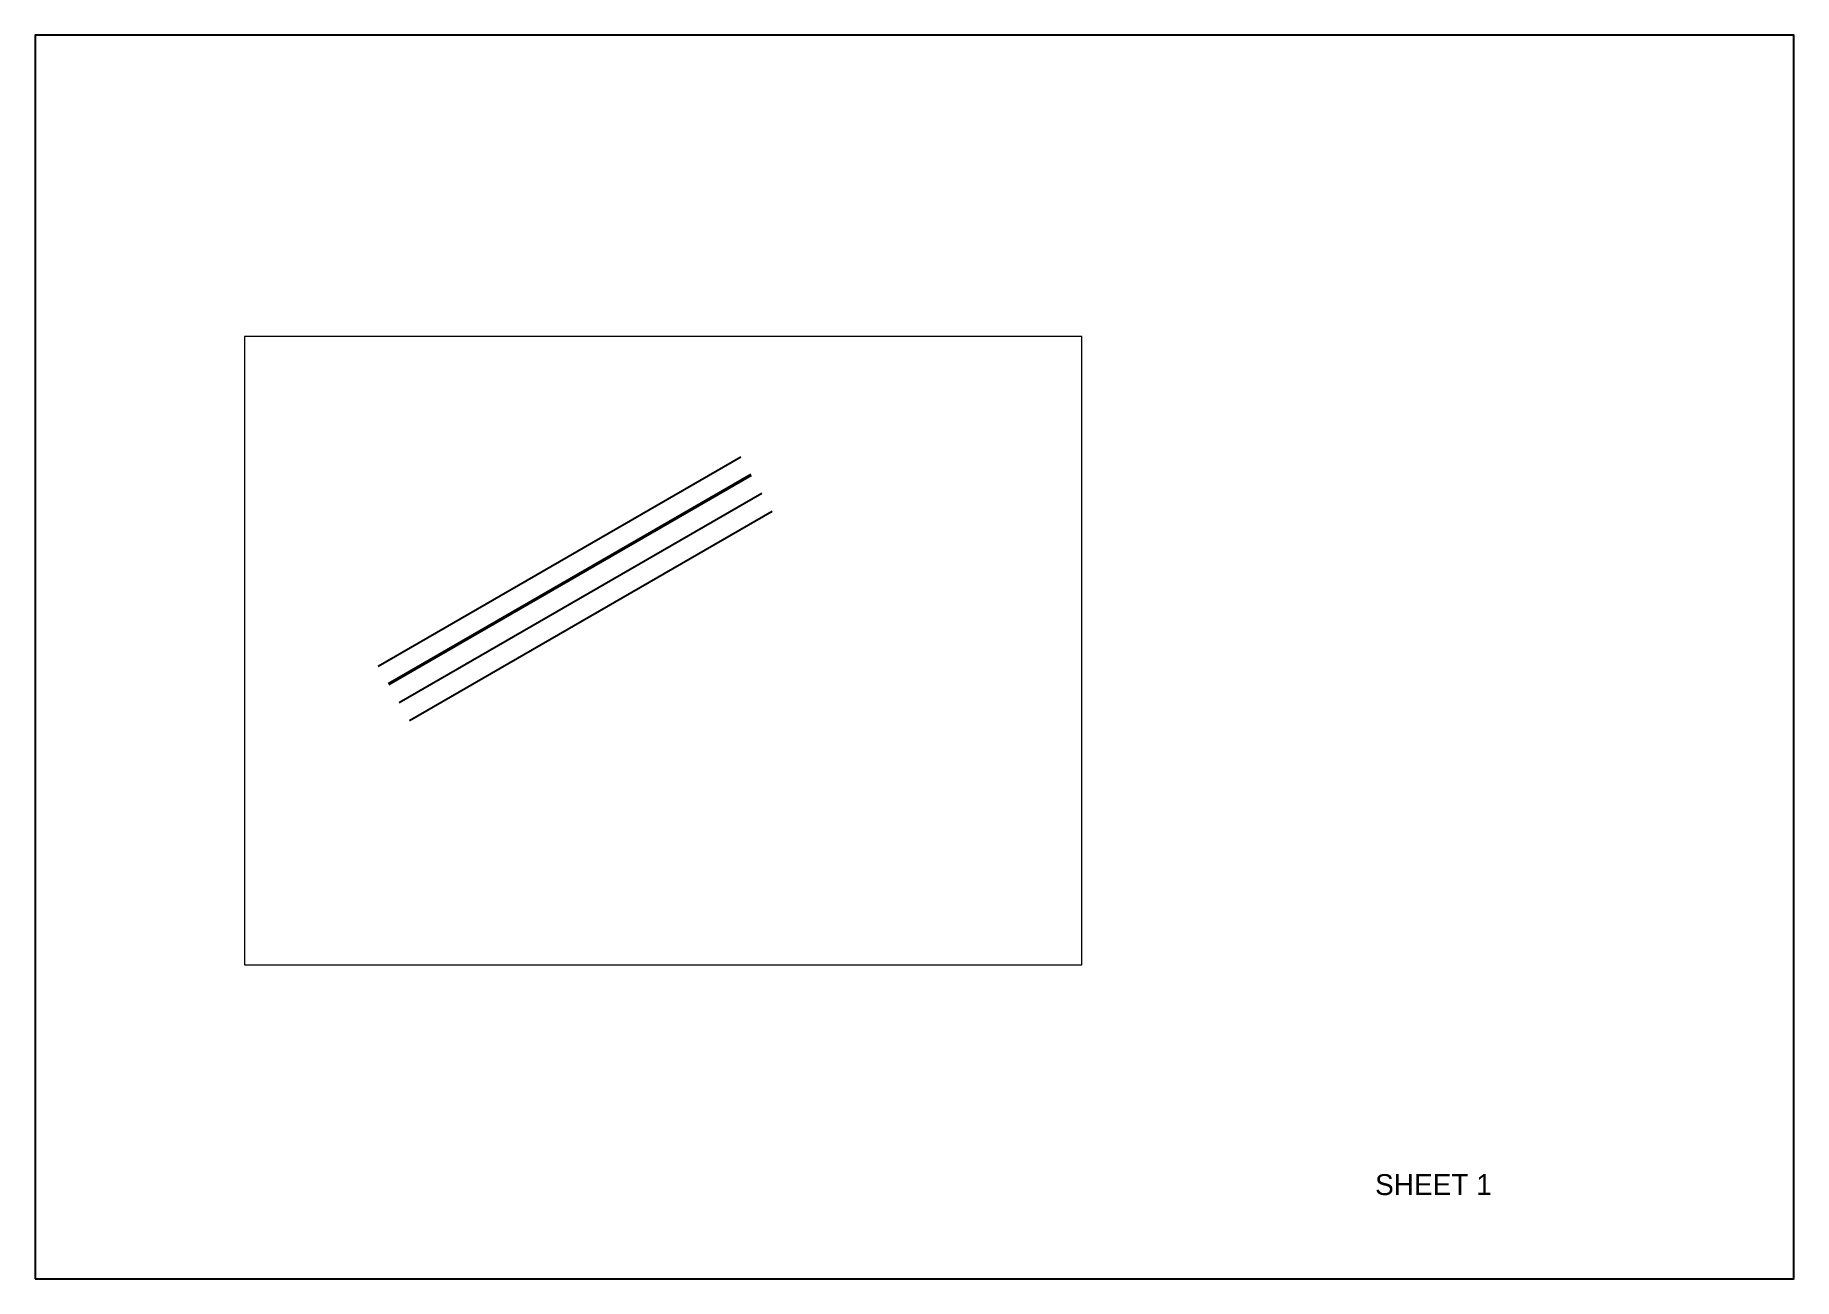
# Paper-space layout 'Layout1' of a CAD drawing. Extents: x 0 to 420, y 0 to 297.
# The model-space entities are those that its viewports show. They can reach past a viewport. Long polylines and large blocks are cut down to what shows.
import ezdxf

# ---------------------------------------------------------------- set-up
doc = ezdxf.new("R2010")
doc.units = 0
doc.layers.get('0').update_dxf_attribs({"linetype": 'CONTINUOUS'})
doc.layers.add('DEFAULTWT', color=8, linetype='CONTINUOUS')
doc.layers.add('LOCKED', color=4, linetype='CONTINUOUS')
doc.layers.add('NOPLOT', color=5, linetype='CONTINUOUS', plot=False)
doc.layers.add('PLOT', color=6, linetype='CONTINUOUS', lineweight=50)

msp = doc.modelspace()

# ---------------------------------------------------------------- linework, layer by layer
at = {"layer": 'DEFAULTWT'}
msp.add_line((0, 60), (200, 60), dxfattribs=at)
at = {"layer": 'LOCKED'}
msp.add_line((0, 30), (200, 30), dxfattribs=at)
at = {"layer": 'NOPLOT'}
msp.add_line((0, 40), (200, 40), dxfattribs=at)
at = {"layer": 'PLOT'}
msp.add_line((0, 50), (200, 50), dxfattribs=at)

psp = doc.layouts.get("Layout1")

# ---------------------------------------------------------------- linework, layer by layer
psp.add_lwpolyline([(0, 0), (420, 0), (420, 297), (0, 297)], close=True)

# ---------------------------------------------------------------- texts
psp.add_text('SHEET 1', height=5).set_placement((320, 20))

# ---------------------------------------------------------------- viewports
at = {"layer": '0', "view_target_point": (10, 5), "view_twist_angle": 30}
psp.add_viewport(center=(150, 150), size=(200, 150), view_center_point=(100, 50), view_height=300, dxfattribs=at)

doc.saveas('drawing.dxf')
